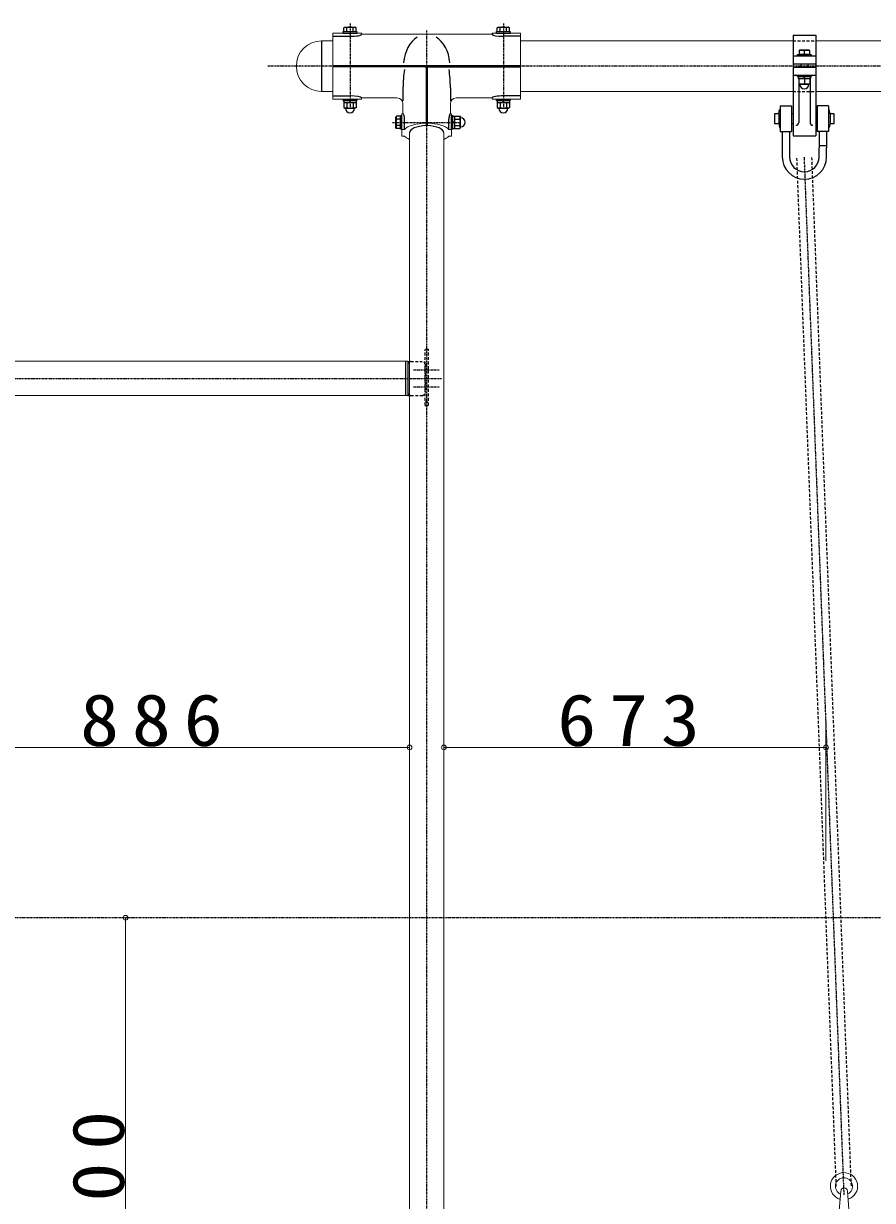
# Model space of a CAD drawing. Units: millimetres at full size. Extents: x -19543 to 0, y -2740 to 13350.
# Drawn here: x -15355 to -13860, y 3102 to 5175 of the extents above; entities that cross this region are included whole.
import ezdxf

# ---------------------------------------------------------------- set-up
doc = ezdxf.new("R2010")
doc.units = ezdxf.units.MM
doc.linetypes.add('USER2', pattern=[6, 3, -1, 1, -1])
doc.linetypes.add('USER4', pattern=[8, 5, -3])
doc.layers.add('線', color=2, linetype='Continuous', lineweight=25)
doc.layers.add('補助', color=2, linetype='Continuous', lineweight=13)
doc.styles.add('ＭＳ ゴシック', font='')
doc.styles.get('ＭＳ ゴシック').set_extended_font_data('MS Gothic')

# ---------------------------------------------------------------- blocks, each defined once
blk = doc.blocks.new('dimension_origin')
at = {"color": 0, "linetype": 'Continuous', "lineweight": -2}
blk.add_circle((0, 0), 1.25, dxfattribs=at)

msp = doc.modelspace()

# ---------------------------------------------------------------- linework, layer by layer
at = {"layer": '線'}
for p, q in [((-14790.97, 5167.663), (-14789, 5168.8)), ((-14790.97, 5160.8), (-14790.97, 5167.663)), ((-14789, 5168.8), (-14771, 5168.8)), ((-14785.485, 5160.8), (-14785.485, 5167.663)), ((-14774.515, 5160.8), (-14774.515, 5167.663)), ((-14769.03, 5167.663), (-14771, 5168.8)), ((-14769.03, 5160.8), (-14769.03, 5167.663)), ((-14520.97, 5167.663), (-14519, 5168.8)), ((-14520.97, 5160.8), (-14520.97, 5167.663)), ((-14519, 5168.8), (-14501, 5168.8)), ((-14515.485, 5160.8), (-14515.485, 5167.663)), ((-14504.515, 5160.8), (-14504.515, 5167.663)), ((-14499.03, 5167.663), (-14501, 5168.8)), ((-14499.03, 5160.8), (-14499.03, 5167.663)), ((-14830, 5144.55), (-14830, 5055.45)), ((-14810, 5152.509), (-14780, 5152.509)), ((-14792, 5160.8), (-14768, 5160.8)), ((-14792, 5158.3), (-14792, 5160.8)), ((-14792, 5158.3), (-14768, 5158.3)), ((-14790.97, 5160.8), (-14769.03, 5160.8)), ((-14768, 5160.8), (-14768, 5158.3)), ((-14522, 5160.8), (-14498, 5160.8)), ((-14522, 5158.3), (-14522, 5160.8)), ((-14522, 5158.3), (-14498, 5158.3)), ((-14520.97, 5160.8), (-14499.03, 5160.8)), ((-14480, 5152.509), (-14510, 5152.509)), ((-14498, 5160.8), (-14498, 5158.3)), ((-14000, 5154.55), (-13960, 5154.55)), ((-14000, 5154.55), (-14000, 4977.45)), ((-13960, 5154.55), (-13960, 4977.45)), ((-13992, 5120.55), (-13968, 5120.55)), ((-13992, 5118.05), (-13992, 5120.55)), ((-13989, 5127.55), (-13988.5, 5128.05)), ((-13989, 5127.55), (-13989, 5120.55)), ((-13971, 5120.55), (-13989, 5120.55)), ((-13971.5, 5128.05), (-13988.5, 5128.05)), ((-13980, 5120.55), (-13980, 5126.913)), ((-13971, 5127.55), (-13971.5, 5128.05)), ((-13971, 5127.55), (-13971, 5120.55)), ((-13968, 5120.55), (-13968, 5118.05)), ((-14810, 5101.05), (-14480, 5101.05)), ((-14000, 5118.05), (-13960, 5118.05)), ((-14000, 5104.05), (-13960, 5104.05)), ((-13992, 5118.05), (-13968, 5118.05)), ((-13986, 5104.05), (-13986, 5097.95)), ((-13974, 5104.05), (-13974, 5097.95)), ((-14648, 5098.95), (-14810, 5098.95)), ((-14646, 5096.95), (-14646, 4995.169)), ((-14644, 5096.95), (-14644, 4995.169)), ((-14642, 5098.95), (-14480, 5098.95)), ((-14000, 5097.95), (-13960, 5097.95)), ((-14000, 5083.95), (-13960, 5083.95)), ((-13992, 5083.95), (-13968, 5083.95)), ((-13992, 5081.45), (-13992, 5083.95)), ((-13992, 5081.45), (-13968, 5081.45)), ((-13990.75, 5081.45), (-13969.25, 5081.45)), ((-13990.75, 5081.45), (-13990.75, 5078.45)), ((-13990, 5078.95), (-13990, 5000.745)), ((-13980.167, 5078.45), (-13980.971, 5081.45)), ((-13979.029, 5078.45), (-13979.833, 5081.45)), ((-13970, 5078.95), (-13970, 5000.745)), ((-13969.25, 5081.45), (-13969.25, 5078.45)), ((-13968, 5083.95), (-13968, 5081.45)), ((-14686.75, 5061.934), (-14686.75, 5038.95)), ((-14603.25, 5061.934), (-14603.25, 5038.95)), ((-13990.75, 5078.45), (-13969.25, 5078.45)), ((-13989.5, 5078.45), (-13989.5, 5068.739)), ((-13989.5, 5078.45), (-13970.5, 5078.45)), ((-13989.5, 5068.739), (-13989, 5068.45)), ((-13989, 5068.45), (-13971, 5068.45)), ((-13988, 5067.95), (-13988, 5068.45)), ((-13980, 5078.45), (-13980, 5069.587)), ((-13972, 5067.95), (-13972, 5068.45)), ((-13970.5, 5068.739), (-13971, 5068.45)), ((-13970.5, 5078.45), (-13970.5, 5068.739)), ((-14810, 5047.491), (-14780, 5047.491)), ((-14792, 5041.7), (-14768, 5041.7)), ((-14792, 5039.2), (-14792, 5041.7)), ((-14792, 5039.2), (-14768, 5039.2)), ((-14790.75, 5039.2), (-14769.25, 5039.2)), ((-14790.75, 5039.2), (-14790.75, 5036.2)), ((-14780.167, 5036.2), (-14780.971, 5039.2)), ((-14779.029, 5036.2), (-14779.833, 5039.2)), ((-14769.25, 5039.2), (-14769.25, 5036.2)), ((-14768, 5041.7), (-14768, 5039.2)), ((-14522, 5041.7), (-14498, 5041.7)), ((-14522, 5039.2), (-14522, 5041.7)), ((-14522, 5039.2), (-14498, 5039.2)), ((-14520.75, 5039.2), (-14499.25, 5039.2)), ((-14520.75, 5039.2), (-14520.75, 5036.2)), ((-14510.167, 5036.2), (-14510.971, 5039.2)), ((-14480, 5047.491), (-14510, 5047.491)), ((-14509.029, 5036.2), (-14509.833, 5039.2)), ((-14499.25, 5039.2), (-14499.25, 5036.2)), ((-14498, 5041.7), (-14498, 5039.2)), ((-14790.97, 5036.2), (-14769.03, 5036.2)), ((-14790.97, 5036.2), (-14790.97, 5027.337)), ((-14790.97, 5027.337), (-14789, 5026.2)), ((-14790.75, 5036.2), (-14769.25, 5036.2)), ((-14789, 5026.2), (-14771, 5026.2)), ((-14788, 5025.7), (-14788, 5026.2)), ((-14785.485, 5036.2), (-14785.485, 5027.337)), ((-14774.515, 5036.2), (-14774.515, 5027.337)), ((-14772, 5025.7), (-14772, 5026.2)), ((-14769.03, 5027.337), (-14771, 5026.2)), ((-14769.03, 5036.2), (-14769.03, 5027.337)), ((-14520.97, 5036.2), (-14499.03, 5036.2)), ((-14520.97, 5036.2), (-14520.97, 5027.337)), ((-14520.97, 5027.337), (-14519, 5026.2)), ((-14520.75, 5036.2), (-14499.25, 5036.2)), ((-14519, 5026.2), (-14501, 5026.2)), ((-14518, 5025.7), (-14518, 5026.2)), ((-14515.485, 5036.2), (-14515.485, 5027.337)), ((-14504.515, 5036.2), (-14504.515, 5027.337)), ((-14502, 5025.7), (-14502, 5026.2)), ((-14499.03, 5027.337), (-14501, 5026.2)), ((-14499.03, 5036.2), (-14499.03, 5027.337)), ((-14025.258, 5015.931), (-14023.724, 5023.302)), ((-14023.724, 5023.302), (-14022.5, 5023.048)), ((-14022.5, 5029.95), (-14002.5, 5029.95)), ((-14022.5, 5029.95), (-14022.5, 4984.95)), ((-14022.5, 5023.048), (-14022.5, 4991.852)), ((-14002.5, 5029.95), (-14002.5, 4984.95)), ((-13937.5, 5029.95), (-13957.5, 5029.95)), ((-13957.5, 5029.95), (-13957.5, 4984.95)), ((-13937.5, 5029.95), (-13937.5, 4984.95)), ((-13936.276, 5023.302), (-13937.5, 5023.048)), ((-13937.5, 5023.048), (-13937.5, 4991.852)), ((-13934.742, 5015.931), (-13936.276, 5023.302)), ((-14698.113, 5011.914), (-14699.25, 5009.944)), ((-14699.25, 4991.944), (-14699.25, 5009.944)), ((-14691.25, 5011.914), (-14698.113, 5011.914)), ((-14691.25, 5006.429), (-14698.113, 5006.429)), ((-14691.25, 4988.944), (-14691.25, 5012.944)), ((-14691.25, 5012.944), (-14688.75, 5012.944)), ((-14691.25, 4989.975), (-14691.25, 5011.914)), ((-14688.75, 4988.944), (-14688.75, 5012.944)), ((-14684.114, 4988.395), (-14684.114, 5006.805)), ((-14605.886, 4988.395), (-14605.886, 5006.805)), ((-14601.25, 4988.944), (-14601.25, 5012.944)), ((-14601.25, 5012.944), (-14598.75, 5012.944)), ((-14598.75, 4988.944), (-14598.75, 5012.944)), ((-14598.75, 4990.194), (-14598.75, 5011.694)), ((-14598.75, 5011.694), (-14595.75, 5011.694)), ((-14595.75, 5001.916), (-14598.75, 5001.112)), ((-14595.75, 5000.777), (-14598.75, 4999.973)), ((-14595.75, 4989.975), (-14595.75, 5011.914)), ((-14595.75, 5011.914), (-14586.887, 5011.914)), ((-14595.75, 4990.194), (-14595.75, 5011.694)), ((-14595.75, 5006.429), (-14586.887, 5006.429)), ((-14586.887, 5011.914), (-14585.75, 5009.944)), ((-14585.75, 4991.944), (-14585.75, 5009.944)), ((-14585.25, 5008.944), (-14585.75, 5008.944)), ((-14025.259, 5015.95), (-14032.5, 5015.95)), ((-14032.5, 5015.95), (-14032.5, 4998.95)), ((-14032.5, 4998.95), (-14025.259, 4998.95)), ((-14025.258, 5015.931), (-14025.258, 4998.969)), ((-14025.258, 4998.969), (-14023.724, 4991.598)), ((-14000, 5015.95), (-14002.5, 5015.95)), ((-14002.5, 4998.95), (-14000, 4998.95)), ((-13957.5, 5015.95), (-13960.011, 5015.95)), ((-13960.011, 4998.95), (-13957.5, 4998.95)), ((-13934.742, 4998.969), (-13936.276, 4991.598)), ((-13927.5, 5015.95), (-13934.744, 5015.95)), ((-13934.744, 4998.95), (-13927.5, 4998.95)), ((-13934.742, 5015.931), (-13934.742, 4998.969)), ((-13927.5, 4998.95), (-13927.5, 5015.95)), ((-14698.113, 4989.975), (-14699.25, 4991.944)), ((-14691.25, 4995.46), (-14698.113, 4995.46)), ((-14691.25, 4989.975), (-14698.113, 4989.975)), ((-14688.75, 4988.944), (-14691.25, 4988.944)), ((-14598.75, 4988.944), (-14601.25, 4988.944)), ((-14598.75, 4990.194), (-14595.75, 4990.194)), ((-14595.75, 4995.46), (-14586.887, 4995.46)), ((-14595.75, 4989.975), (-14586.887, 4989.975)), ((-14586.887, 4989.975), (-14585.75, 4991.944)), ((-14585.25, 4992.944), (-14585.75, 4992.944)), ((-14023.724, 4991.598), (-14022.5, 4991.852)), ((-14022.5, 4984.95), (-14002.5, 4984.95)), ((-14019, 4984.95), (-14019, 4939.95)), ((-14006, 4984.95), (-14006, 4939.95)), ((-14000, 4977.45), (-13960, 4977.45)), ((-13937.5, 4984.95), (-13957.5, 4984.95)), ((-13954, 4984.95), (-13954, 4955.95)), ((-13941, 4984.95), (-13941, 4955.95)), ((-13936.276, 4991.598), (-13937.5, 4991.852)), ((-13954, 4959.95), (-13941, 4959.95)), ((-13954, 4939.95), (-13954, 4955.95)), ((-13941, 4939.95), (-13941, 4955.95)), ((-14682.5, 4580.25), (-14682.5, 4519.75)), ((-14678, 4580.25), (-14673, 4580)), ((-14678, 4575), (-14678, 4525)), ((-14678, 4519.75), (-14673, 4520))]:
    msp.add_line(p, q, dxfattribs=at)
at = {"layer": '線', "color": 20, "linetype": 'USER2'}
for p, q in [((-14780, 5175), (-14780, 5025)), ((-14645, 2213.775), (-14645, 5163.25)), ((-14510, 5175), (-14510, 5025)), ((-11910, 5100), (-14924.55, 5100)), ((-14705, 5000.944), (-14585, 5000.944)), ((-13910, 3112), (-13980, 4939.95)), ((-14668, 4565), (-14622, 4565)), ((-17500, 4550), (-14619.182, 4550)), ((-14668, 4535), (-14622, 4535)), ((-11674.329, 3600), (-17669.673, 3600))]:
    msp.add_line(p, q, dxfattribs=at)
at = {"layer": '線', "color": 7, "lineweight": 13}
for p, q in [((-14810, 5144.55), (-14830, 5144.55)), ((-14760, 5158.3), (-14810, 5158.3)), ((-14810, 5158.3), (-14810, 5101.05)), ((-14760, 5158.3), (-14760, 5156.05)), ((-14530, 5156.05), (-14760, 5156.05)), ((-14530, 5158.3), (-14530, 5156.05)), ((-14530, 5158.3), (-14480, 5158.3)), ((-14480, 5158.3), (-14480, 5101.05)), ((-14000, 5144.55), (-14480, 5144.55)), ((-13470, 5144.55), (-13960, 5144.55)), ((-14810, 5098.95), (-14810, 5041.7)), ((-14480, 5098.95), (-14480, 5041.7)), ((-14810, 5055.45), (-14830, 5055.45)), ((-14760, 5041.7), (-14810, 5041.7)), ((-14760, 5043.95), (-14760, 5041.7)), ((-14699, 5043.95), (-14760, 5043.95)), ((-14696.75, 5043.95), (-14699, 5043.95)), ((-14593.25, 5043.95), (-14591, 5043.95)), ((-14591, 5043.95), (-14530, 5043.95)), ((-14530, 5043.95), (-14530, 5041.7)), ((-14530, 5041.7), (-14480, 5041.7)), ((-14000, 5055.45), (-14480, 5055.45)), ((-13470, 5055.45), (-13960, 5055.45)), ((-14686.75, 5033.95), (-14686.75, 5015.944)), ((-14603.25, 5033.95), (-14603.25, 5015.944)), ((-14688.75, 5015.944), (-14686.75, 5015.944)), ((-14688.75, 5015.944), (-14688.75, 4988.395)), ((-14603.351, 5015.944), (-14601.25, 5015.944)), ((-14601.25, 5015.944), (-14601.25, 4988.395)), ((-14684.114, 4988.395), (-14688.75, 4988.395)), ((-14688.75, 4988.395), (-14688.75, 4976.673)), ((-14684.114, 4976.673), (-14688.75, 4976.673)), ((-14675.25, 2211.974), (-14675.25, 4982.534)), ((-14614.75, 2211.974), (-14614.75, 4982.534)), ((-14605.886, 4988.395), (-14601.25, 4988.395)), ((-14605.886, 4976.673), (-14601.25, 4976.673)), ((-14601.25, 4988.395), (-14601.25, 4976.673)), ((-15480, 4580.25), (-14678, 4580.25)), ((-14678, 4580.25), (-14678, 4519.75)), ((-15480, 4519.75), (-14678, 4519.75)), ((-13919.712, 3070.689), (-13915.982, 3118.467)), ((-13900.288, 3070.689), (-13904.018, 3118.467))]:
    msp.add_line(p, q, dxfattribs=at)
at = {"layer": '線', "color": 4, "linetype": 'USER4'}
for p, q in [((-14000, 5144.55), (-13960, 5144.55)), ((-14000, 5055.45), (-13960, 5055.45)), ((-13923.814, 3126.487), (-13993.24, 4939.443)), ((-13897.334, 3127.501), (-13966.76, 4940.457)), ((-14642, 4600.735), (-14648, 4600.735)), ((-14648, 4502.482), (-14648, 4600.735)), ((-14642, 4502.482), (-14642, 4600.735)), ((-14673, 4580), (-14653, 4580)), ((-14648, 4575), (-14648, 4525)), ((-14673, 4520), (-14653, 4520)), ((-14648, 4508.903), (-14642, 4508.903)), ((-14648, 4502.482), (-14642, 4502.482))]:
    msp.add_line(p, q, dxfattribs=at)
at = {"layer": '線'}
for centre, radius, start, end in [((-14788.227, 5162.913), 5.485, 60.00001, 119.99999), ((-14780, 5155.004), 13.796, 66.57346, 113.42654), ((-14771.773, 5162.913), 5.485, 60.00001, 119.99999), ((-14518.227, 5162.913), 5.485, 60.00001, 119.99999), ((-14510, 5155.004), 13.796, 66.57346, 113.42654), ((-14501.773, 5162.913), 5.485, 60.00001, 119.99999), ((-13984.5, 5115.441), 12.323, 68.58229, 111.41755), ((-13975.5, 5115.441), 12.323, 68.58243, 111.41757), ((-14648, 5096.95), 2, 0, 90), ((-14642, 5096.95), 2, 90, 180), ((-13995, 5078.95), 5, 0, 90), ((-13965, 5078.95), 5, 90, 180), ((-13984.75, 5082.458), 13.72, 249.74445, 290.25555), ((-13980, 5067.95), 8, 180, 0), ((-13975.25, 5082.458), 13.72, 249.74445, 290.25555), ((-14788.227, 5032.087), 5.485, 240.00001, 299.99999), ((-14780, 5025.7), 8, 180, 0), ((-14780, 5039.996), 13.796, 246.57346, 293.42654), ((-14771.773, 5032.087), 5.485, 240.00001, 299.99999), ((-14518.227, 5032.087), 5.485, 240.00001, 299.99999), ((-14510, 5025.7), 8, 180, 0), ((-14510, 5039.996), 13.796, 246.57346, 293.42654), ((-14501.773, 5032.087), 5.485, 240.00001, 299.99999), ((-14685.454, 5000.944), 13.796, 156.57346, 203.42654), ((-14693.363, 5009.172), 5.485, 150.00001, 209.99999), ((-14591.637, 5009.172), 5.485, 330.00001, 29.99999), ((-14599.546, 5000.944), 13.796, 336.57346, 23.42654), ((-14585.25, 5000.944), 8, 270, 90), ((-13995, 5000.745), 5, 270, 0), ((-13965, 5000.745), 5, 180, 270), ((-14693.363, 4992.717), 5.485, 150.00001, 209.99999), ((-14591.637, 4992.717), 5.485, 330.00001, 29.99999), ((-13980, 4939.95), 39, 180, 0), ((-13980, 4939.95), 26, 180, 0), ((-14673, 4575), 5, 90, 180), ((-14673, 4525), 5, 180, 270)]:
    msp.add_arc(centre, radius, start, end, dxfattribs=at)
at = {"layer": '線', "color": 7, "lineweight": 13}
for centre, radius, start, end in [((-14830, 5100), 44.55, 90, 270), ((-14696.75, 5033.95), 10, 0, 90), ((-14593.25, 5033.95), 10, 90, 180), ((-13910.336, 3126.994), 24, 288.04255, 92.13729), ((-13910.336, 3126.994), 24, 92.13729, 253.59569), ((-13910.336, 3126.994), 15, 92.13729, 246.20496), ((-13910.336, 3126.994), 15, 296.52804, 92.13729), ((-13910, 3118), 6, 4.46422, 175.53578)]:
    msp.add_arc(centre, radius, start, end, dxfattribs=at)
at = {"layer": '線', "color": 4, "linetype": 'USER4'}
for centre, start, end in [((-14653, 4575), 0, 90), ((-14653, 4525), 270, 0)]:
    msp.add_arc(centre, 5, start, end, dxfattribs=at)
at = {"layer": '線'}
for centre, major_axis, ratio, start_param, end_param in [((-14780, 5156.05), (20, 0), 0.177056, 4.71238898, 6.28318531), ((-14645, 5097.8), (0, 58.25), 0.709451, 0.41735791, 1.4286876), ((-14645, 5097.8), (0, 58.25), 0.709451, 4.85449771, 5.86582739), ((-14510, 5156.05), (-20, 0), 0.177056, 6.28318531, 7.85398163), ((-14642.75, 5061.934), (0, 98.516), 0.446629, 1.23980388, 1.57079633), ((-14647.25, 5061.934), (0, 98.516), 0.446629, 4.71238898, 5.04338143), ((-14780, 5043.95), (20, 0), 0.177056, 6.28318531, 7.85398163), ((-14510, 5043.95), (-20, 0), 0.177056, 4.71238898, 6.28318531), ((-14686.75, 5006.805), (0, 9.139), 0.288407, 4.71238898, 6.28318531), ((-14603.25, 5006.805), (0, -9.146), 0.288195, 3.10325531, 4.71238898), ((-14642.75, 4982.534), (-32.5, 0), 0.390731, 4.8125564, 6.28318531), ((-14647.25, 4982.534), (-32.5, 0), 0.390731, 3.14159265, 4.61222156)]:
    msp.add_ellipse(centre, major_axis=major_axis, ratio=ratio, start_param=start_param, end_param=end_param, dxfattribs=at)
at = {"layer": '線', "color": 7, "lineweight": 13}
for centre, start_param, end_param in [((-14642.75, 4982.534), 4.78631995, 5.93530156), ((-14647.25, 4982.534), 3.4894764, 4.63845801), ((-14642.75, 4982.534), 0.34788375, 0.7397511), ((-14647.25, 4982.534), 2.40184155, 2.79370891)]:
    msp.add_ellipse(centre, major_axis=(-44, 0), ratio=0.390731, start_param=start_param, end_param=end_param, dxfattribs=at)
at = {"layer": '補助'}
for p, q in [((-14675.25, 3700), (-14675.25, 3950)), ((-14614.75, 3700), (-14614.75, 3950)), ((-13941.947, 3700), (-13941.947, 3950)), ((-15561.654, 3900), (-14675.25, 3900)), ((-14614.75, 3900), (-13941.947, 3900)), ((-15175.247, 2600), (-15175.247, 3600))]:
    msp.add_line(p, q, dxfattribs=at)

# ---------------------------------------------------------------- block references
at = {"layer": '補助', "xscale": 3.33, "yscale": 3.33}
for p, rotation in [((-14675.25, 3900), 180), ((-13941.947, 3900), 180), ((-15175.247, 3600), 270)]:
    msp.add_blockref('dimension_origin', p, dxfattribs=dict(at, rotation=rotation))
msp.add_blockref('dimension_origin', (-14614.75, 3900), dxfattribs=at)

# ---------------------------------------------------------------- texts
at = {"layer": '補助', "char_height": 91.64, "attachment_point": 8, "style": 'ＭＳ ゴシック'}
for s, insert in [('\\T1.33;\\W1.1;886', (-15118.452, 3901)), ('\\T1.33;\\W1.1;673', (-14278.349, 3901))]:
    msp.add_mtext(s, dxfattribs=dict(at, insert=insert))
at = {"layer": '補助', "insert": (-15176.247, 3100), "char_height": 91.64, "attachment_point": 8, "rotation": 90, "style": 'ＭＳ ゴシック'}
msp.add_mtext('\\T1.33;\\W1.1;1000', dxfattribs=at)

doc.saveas('drawing.dxf')
